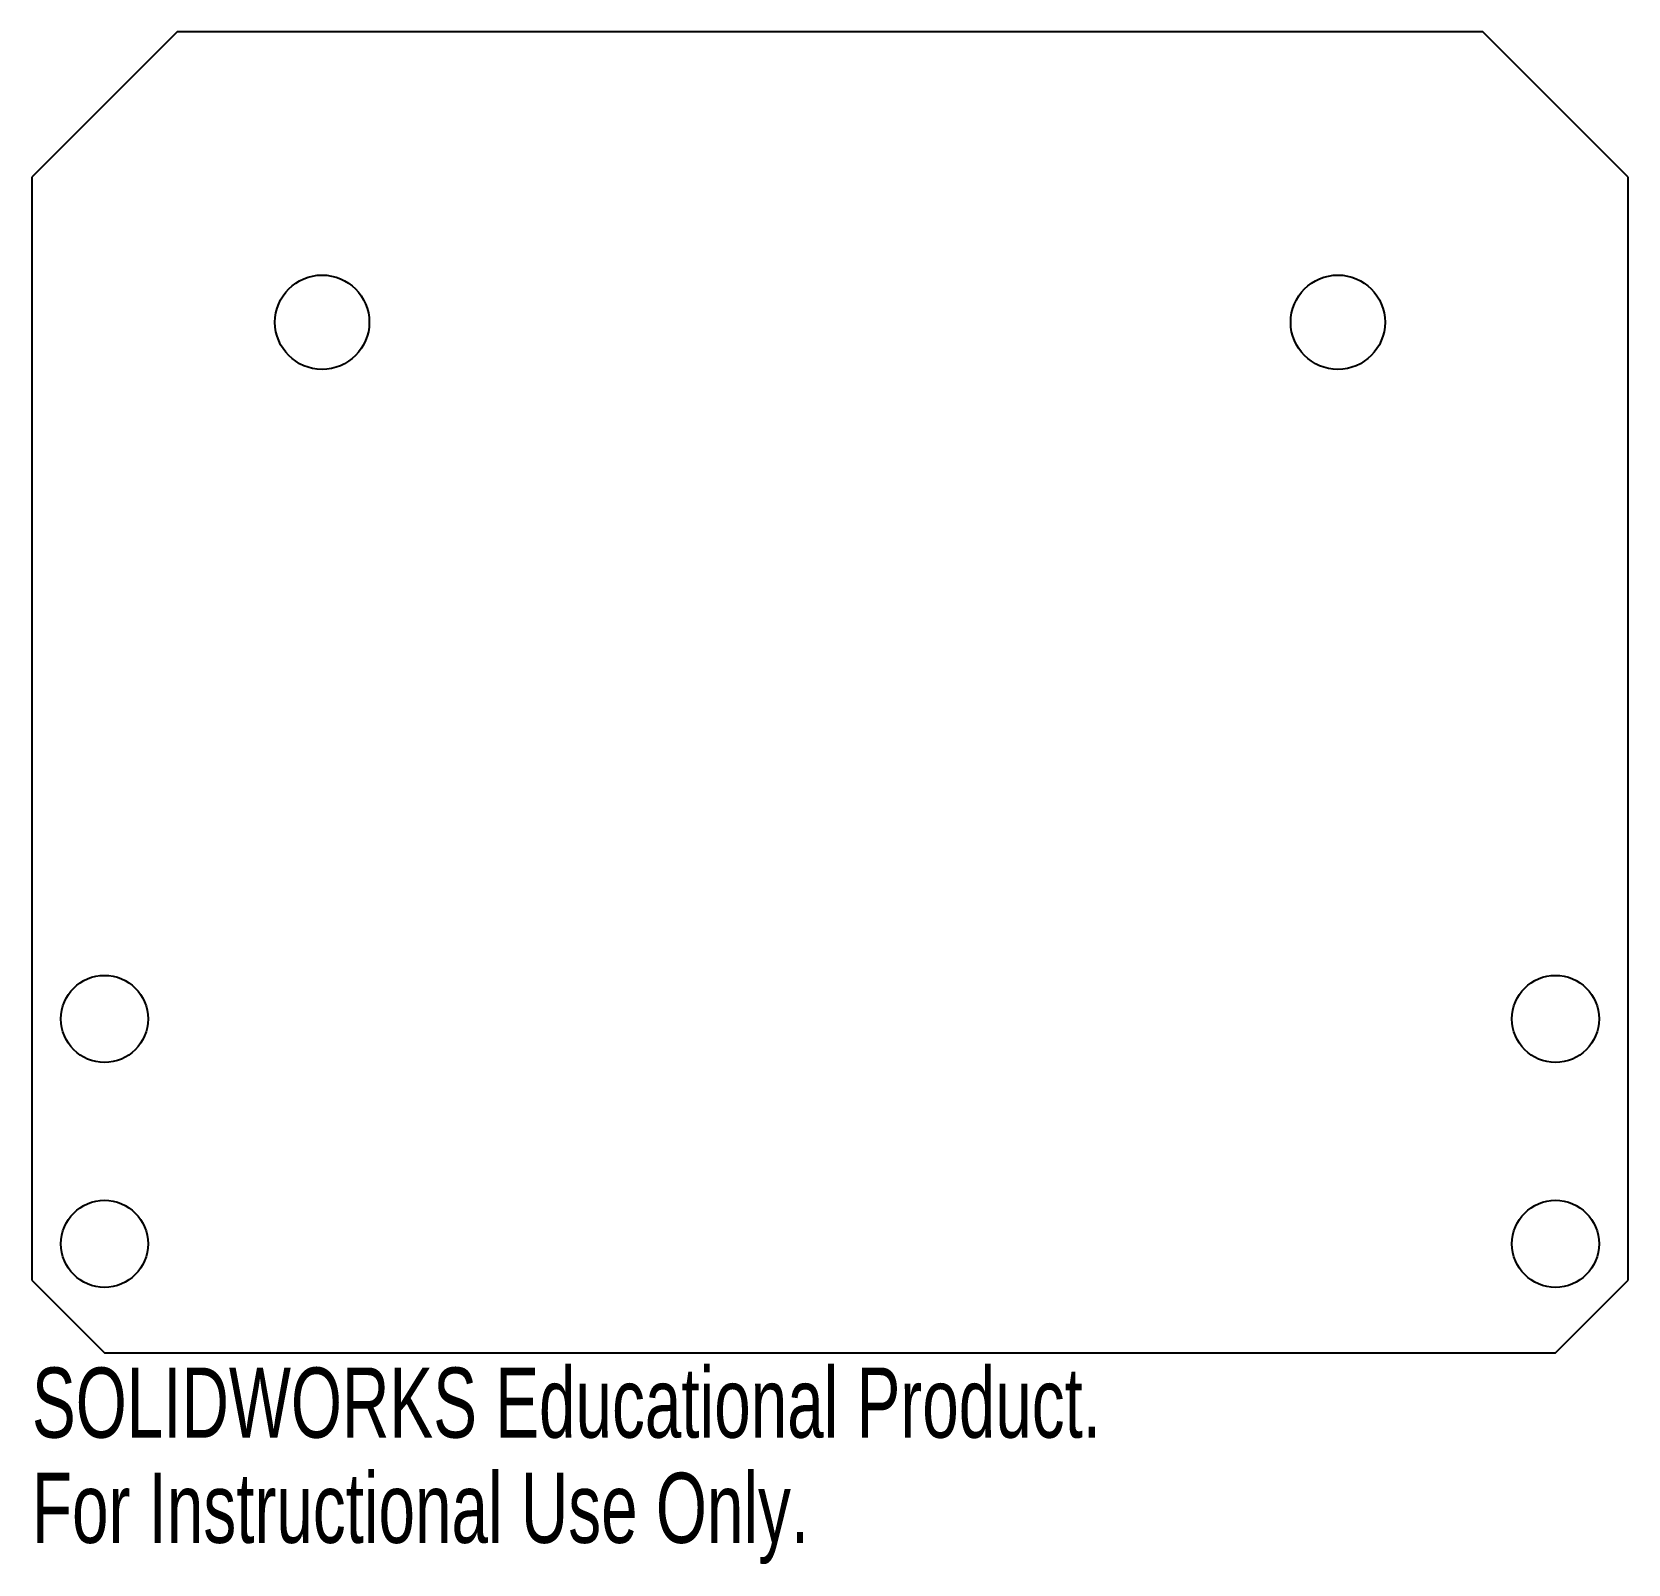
# Model space of a CAD drawing. Header units: millimetres. Extents: x 0 to 110, y -15 to 91.
import ezdxf

# ---------------------------------------------------------------- set-up
doc = ezdxf.new("R2010")
doc.units = ezdxf.units.MM
doc.styles.add('SLDTEXTSTYLE0', font='TXT', dxfattribs={"width": 0.7})

msp = doc.modelspace()

# ---------------------------------------------------------------- linework, layer by layer
at = {"color": 7, "linetype": 'Continuous', "lineweight": 25}
for p, q in [((10, 91), (0, 81)), ((100, 91), (10, 91)), ((110, 81), (100, 91)), ((0, 81), (0, 5)), ((110, 5), (110, 81)), ((0, 5), (5, 0)), ((105, 0), (110, 5)), ((5, 0), (105, 0))]:
    msp.add_line(p, q, dxfattribs=at)
for centre, radius in [((20, 71), 3.25), ((90, 71), 3.25), ((5, 23), 3), ((105, 23), 3), ((5, 7.5), 3), ((105, 7.5), 3)]:
    msp.add_circle(centre, radius, dxfattribs=at)

# ---------------------------------------------------------------- texts
at = {"color": 7, "linetype": 'Continuous', "char_height": 4.8336, "attachment_point": 1, "style": 'SLDTEXTSTYLE0'}
for s, insert in [('SOLIDWORKS Educational Product.', (0, -1.02)), ('For Instructional Use Only.', (0, -8.27))]:
    msp.add_mtext(s, dxfattribs=dict(at, insert=insert))

doc.saveas('drawing.dxf')
